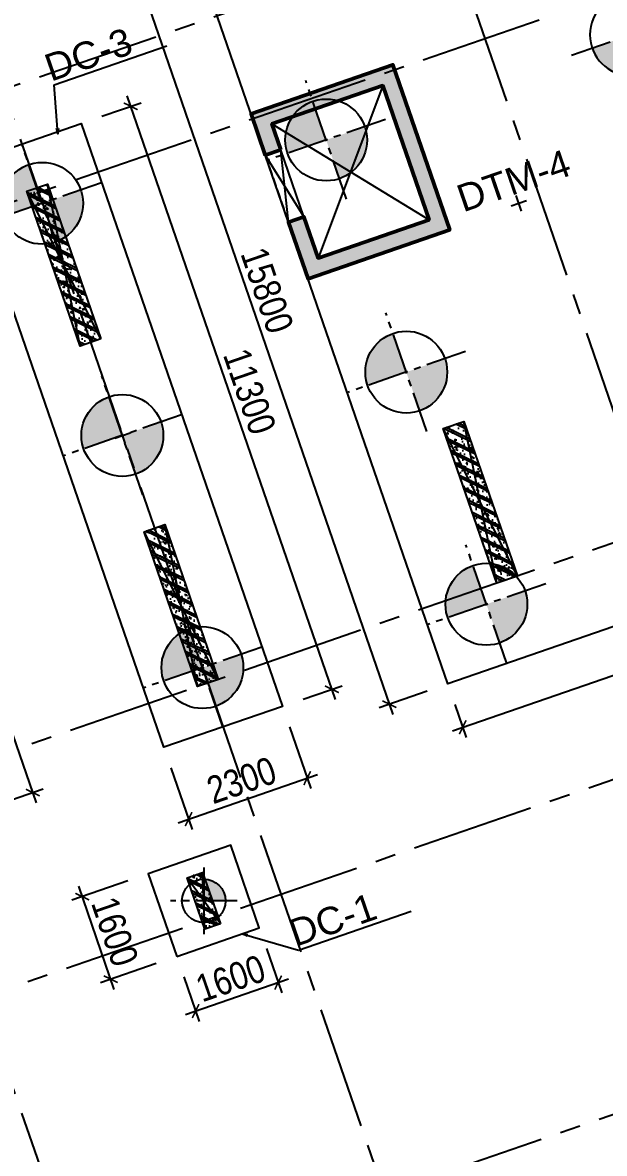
# Model space of a CAD drawing. Header units: millimetres. Extents: x -1534340 to 1713810, y -1348191 to 1114081.
# Drawn here: x 694181 to 704847, y -323149 to -302430 of the extents above; entities that cross this region are included whole.
import ezdxf
from ezdxf.xclip import XClip

# ---------------------------------------------------------------- set-up
doc = ezdxf.new("R2010")
doc.units = ezdxf.units.MM
doc.header["$LTSCALE"] = 100
doc.header["$XCLIPFRAME"] = 0
doc.header["$PDMODE"] = 32
doc.header["$PDSIZE"] = 2.5
for name, pattern in [('CENTER2', [1.125, 0.75, -0.125, 0.125, -0.125]), ('DASHED', [4.5, 3, -1.5]), ('HIDDEN', [0.375, 0.25, -0.125]), ('Xref_ST_MBDV Cot vach 30.7.2022$0$DASHDOT', [1, 0.5, -0.25, 0, -0.25])]:
    doc.linetypes.add(name, pattern=pattern)
for name, color, linetype in [('ccu11-Khuat', 9, 'DASHED'), ('ccu11-Manh', 8, 'Continuous'), ('ccu11-Thay', 7, 'Continuous'), ('ccu12-Hatch', 250, 'Continuous'), ('ccu12-Pile', 4, 'Continuous'), ('ccu12-Truc', 13, 'CENTER2'), ('KC2-DIM', 251, 'Continuous'), ('KCS_CENTER_POINT', 7, 'Continuous'), ('KCS_PILE', 8, 'HIDDEN'), ('Xref.Asix of Basement B2$0$AUDIT_I_220805193045-5', 6, 'Continuous'), ('Xref.Asix of Basement B2$0$Xref.Asix of Basement$0$KT-Net cot vach', 6, 'Continuous'), ('Xref_ST_MBDV Cot vach 30.7.2022$0$Xref_ST_MBDV Cot vach 30.7.2022|Xref_ST_MBDV Cot vach 30.7.2022|Xref_ST_MBDV Cot vach 30.7.2022|Xref_ST_MBDV Cot vach 30.7.2022|A-WALL-PATT', 251, 'Continuous'), ('Xref_ST_MBDV Cot vach 30.7.2022$0$Xref_ST_MBDV Cot vach 30.7.2022|Xref_ST_MBDV Cot vach 30.7.2022|Xref_ST_MBDV Cot vach 30.7.2022|Xref_ST_MBDV Cot vach 30.7.2022|Site_plot line', 1, 'Xref_ST_MBDV Cot vach 30.7.2022$0$DASHDOT'), ('Xref_ST_MBDV Cot vach 30.7.2022|Xref_ST_MBDV Cot vach 30.7.2022|Xref_ST_MBDV Cot vach 30.7.2022|Xref_ST_MBDV Cot vach 30.7.2022|KC-Betong', 6, 'Continuous')]:
    doc.layers.add(name, color=color, linetype=linetype)
doc.layers.add('ccu12-Tencaukien', color=9, linetype='Continuous', lineweight=15)
doc.layers.add('KT-Net cot vach', color=6, linetype='Continuous', lineweight=50)
doc.styles.add('Arial', font='arial.ttf', dxfattribs={"width": 0.7})
doc.styles.add('Arial Narrow', font='ARIALN.TTF')
doc.dimstyles.new('ccu11-100x2', dxfattribs={"dimscale": 100, "dimtxt": 2.5, "dimasz": 1, "dimexe": 1, "dimexo": 2, "dimgap": 1, "dimtad": 1, "dimdec": 0, "dimlfac": 0.5, "dimrnd": 5, "dimdsep": 46, "dimtxsty": 'Arial', "dimblk": 'ARCHTICK', "dimcen": -1, "dimdle": 1, "dimclrd": 256, "dimclre": 256, "dimclrt": 31, "dimadec": 0, "dimazin": 2, "dimtfac": 0.1, "dimtdec": 0, "dimtmove": 0, "dimatfit": 1, "dimldrblk": 'ARCHTICK', "dimfxl": 1, "dimtvp": 0.8333333333333334, "dimtolj": 1, "dimtzin": 12, "dimarcsym": 0})
doc.dimstyles.new('CCU_1-300', dxfattribs={"dimscale": 200, "dimtxt": 2.5, "dimasz": 1, "dimexe": 1, "dimexo": 2, "dimgap": 0.5, "dimtad": 1, "dimdec": 0, "dimrnd": 5, "dimdsep": 46, "dimtxsty": 'Arial Narrow', "dimblk": 'ARCHTICK', "dimcen": -1, "dimdle": 1, "dimclrd": 256, "dimclre": 256, "dimclrt": 3, "dimadec": 0, "dimazin": 2, "dimtfac": 0.1, "dimtdec": 0, "dimtix": 1, "dimtmove": 2, "dimatfit": 1, "dimfxl": 1, "dimtvp": 0.8333333333333334, "dimtolj": 1, "dimtzin": 12, "dimarcsym": 0})
pattern_1 = [(49.99999999999999, (-549.9999999999709, 3049.999999999996), (286.9040730403014, -25.10085399303804), [30, -330]), (355, (-549.9999999999709, 3049.999999999996), (-55.50053344520001, 300.8768534800047), [24, -264]), (100.4514, (-526.0913279999709, 3047.908263999996), (231.4037526856086, 275.7758168243814), [25.496076, -280.4568448]), (46.18420000000001, (-549.9999999999709, 3129.999999999996), (426.8964194502578, -66.20760573160723), [45, -495]), (96.6356, (-514.4253019999708, 3124.482677199996), (373.8650822194813, 389.6471483601767), [38.2441152, -420.6852]), (351.1842, (-549.9999999999709, 3129.999999999996), (373.8647780534509, 389.6474403701299), [36, -396]), (21, (-509.9999999999709, 3109.999999999996), (238.7628208473847, -161.0475562661355), [30, -330]), (326.0000000000001, (-509.9999999999709, 3109.999999999996), (97.32613276863269, 290.0600180187412), [24, -264]), (71.4514, (-490.1031067999709, 3096.579357599996), (336.089051432596, 129.012198683981), [25.496076, -280.4568448]), (37.50000000000001, (-549.9999999999709, 3049.999999999996), (4.863942126916267, 133.1575415325246), [0, -260.8, 0, -268, 0, -265]), (7.499999999999999, (-549.9999999999709, 3049.999999999996), (105.2278149768594, 157.7646847529441), [0, -152.8, 0, -254.8, 0, -101]), (327.5, (-639.1999999999709, 3049.999999999996), (213.5289744689636, -9.021948693751902), [0, -100, 0, -312, 0, -414]), (317.5, (-679.1999999999709, 3049.999999999996), (233.2744677369545, 40.04199293292709), [0, -130, 0, -207.2, 0, -294]), (45, (-549.9999999999709, 3049.999999999996), (-120.2081528017131, 120.2081528017131), []), (45, (-549.9999999999709, 3098.999999999996), (-120.2081528017131, 120.2081528017131), [])]

# ---------------------------------------------------------------- blocks, each defined once
blk = doc.blocks.new('Xref_ST_MBDV Cot vach 30.7.2022$0$Tuong Vay01-flat-1')
at = {"layer": 'Xref_ST_MBDV Cot vach 30.7.2022$0$Xref_ST_MBDV Cot vach 30.7.2022|Xref_ST_MBDV Cot vach 30.7.2022|Xref_ST_MBDV Cot vach 30.7.2022|Xref_ST_MBDV Cot vach 30.7.2022|A-WALL-PATT'}
h = blk.add_hatch(dxfattribs=at)
h.set_pattern_fill('ACET-2D-VATLIEU04', color=256, scale=50, pattern_type=2)
h.set_pattern_definition([(49.99999999999999, (-11139561.83942936, -1407213.44759845), (-225.902473859489, 189.5546824974008), [37.49999998626113, -412.4999998488724]), (355, (-11139561.83942936, -1407213.44759845), (32.12721218541265, 367.2157156157773), [29.99999999490911, -329.9999999440002]), (100.4514, (-11139531.95358936, -1407216.06226845), (-341.2315265778452, -62.9441868767608), [31.87009499667636, -350.57105596344]), (46.18420000000001, (-11139561.83942936, -1407113.44759845), (-319.1804974675179, 306.2520974436775), [56.24999996954708, -618.749999665018]), (96.6356, (-11139517.37105686, -1407120.34425195), (-516.9959221575409, -60.14402179722674), [47.80514400473094, -525.8565000520404]), (351.1842, (-11139561.83942936, -1407113.44759845), (84.74077420309186, 546.3954293043353), [45.00000000792112, -495.0000000871323]), (21, (-11139511.83942936, -1407138.44759845), (-105.6808218676597, 275.3079533968121), [37.49999999934682, -412.499999992815]), (326.0000000000001, (-11139511.83942936, -1407138.44759845), (206.1288045682013, 305.5985201385338), [30.00000001746614, -330.0000001921275]), (71.4514, (-11139486.96831286, -1407155.22340145), (-328.9637652803212, 110.3801005582791), [31.87009499870726, -350.5710559857798]), (37.50000000000001, (-11139561.83942936, -1407213.44759845), (-78.13452938385308, 101.8269011885859), [0, -325.9999998517854, 0, -334.9999998476936, 0, -331.2499998493985]), (7.499999999999999, (-11139561.83942936, -1407213.44759845), (-23.27934638224542, 176.8241910238285), [0, -191.0000000278261, 0, -318.5000000464012, 0, -126.2500000183929]), (327.5, (-11139673.33942936, -1407213.44759845), (71.94441751949489, 112.9301145330537), [0, -125.0000000614986, 0, -390.0000001918756, 0, -517.5000002546042]), (317.5, (-11139723.33942936, -1407213.44759845), (158.0205495897681, 172.4491691102739), [0, -162.4999999478019, 0, -258.9999999168043, 0, -367.4999998819521]), (45, (-11139561.83942936, -1407213.44759845), (-150.2601910028607, 150.2601910026278), []), (45, (-11139561.83942936, -1407152.19759845), (-150.2601910028607, 150.2601910026278), [])])
h.paths.add_polyline_path([(-82665.42454257607, -118500.0088302612), (-81837.41861176863, -121132.0343658989), (-80902.71611081436, -123728.0834242017), (-79862.87874617614, -126283.8385967175), (-78719.63840653747, -128795.0430432414), (-77474.89874527603, -131257.5152608277), (-76130.7324262727, -133667.1548922951), (-74689.37767251953, -136019.9495540815), (-73153.2345392555, -138311.981517314), (-71524.86091735773, -140539.4342316107), (-69806.96827445179, -142698.5986796832), (-68002.4171395041, -144785.8795539467), (-66114.21234000102, -146797.8012427511), (-64145.497998368, -148731.0136179249), (-62099.55229647644, -150582.2976132843), (-59979.78201714717, -152348.5705846979), (-57789.71687134914, -154026.8914431464), (-55533.00362077914, -155614.4655520306), (-53213.40000534989, -157108.6493807235), (-50834.76848621853, -158506.954906286), (-48401.06981415115, -159807.0537564463), (-45916.35643433966, -161006.7810866404), (-43384.76573854871, -162104.1391847725), (-40810.51317570359, -163097.3007977149), (-38197.88523275405, -163984.6121738681), (-35551.23229684308, -164764.5958169776), (-32874.96141154505, -165435.9529462866), (-30173.5289383363, -165997.5656592443), (-27451.44813587703, -166448.4963081502), (-24701.85157574899, -166789.3238736566), (-4396.734290909022, -168938.2567786218), (36420.01678077132, -167648.2249503911), (41836.4863632936, -160718.6374020646), (12445.38596707024, -24367.66042796941), (8472.910947457654, -9248.974452903174), (-4718.707271176856, -5521.400683149928), (-10557.45827306993, -9946.818014640827), (-34021.18647153303, -27848.24941525888), (-39776.65152562223, -32008.57135346811), (-41248.85870469548, -35293.77142358455), (-45787.31564925052, -38574.38242801698), (-49368.4870454669, -38942.00303377653), (-57644.18705056235, -44924.06981060421), (-59844.65461433306, -46601.45355761005), (-61968.93197572604, -48362.30333496258), (-64019.60134904832, -50208.3517090485), (-65993.2459566202, -52136.53199238679), (-67886.59205765836, -54143.61763671576), (-69696.47008413821, -56226.27801198442), (-71419.8706161473, -58381.05012253253), (-73053.93764149398, -60604.33085121214), (-74595.93274202198, -62892.42844269238), (-76043.29574720934, -65241.53179885377), (-77393.615911806, -67647.72832025355), (-78644.64476583898, -70107.01135663176), (-79794.29917307012, -72615.28586126259), (-80840.66479975358, -75168.37520986283), (-81781.99930225872, -77762.02815519366), (-82616.73522835784, -80391.9259061541), (-83343.48262714595, -83053.68931881292), (-83961.03136360087, -85742.88618860021), (-84468.3531336058, -88455.03863057657), (-84864.60300002433, -91185.62932156771), (-85149.1148865223, -93930.11565387133), (-85321.41487544402, -96683.60341540864), (-85381.30445068702, -99529.50948559865), (-85328.50406530127, -102200.8374458619), (-85163.21024433896, -104955.3926120612), (-84885.69993967563, -107700.5945179402), (-84496.42936686985, -110432.1923394061), (-83996.04728951491, -113145.6335586284), (-83385.3738030456, -115836.3975027683)], flags=16)
h.paths.add_polyline_path([(-83625.45879450254, -118780.6341908188), (-82785.20518665202, -121451.592054751), (-81836.67593448795, -124086.0436255364), (-80781.45706173405, -126679.6041032514), (-79621.30565389246, -129227.9548506811), (-78358.15352366865, -131726.8525110248), (-76994.10399421491, -134172.1360737709), (-75531.42839684151, -136559.7338032422), (-73972.56228888594, -138885.6700187323), (-72320.10139823705, -141146.0717144171), (-70576.79730102606, -143337.1750085717), (-68745.55283991061, -145455.3314108832), (-66829.41729043424, -147497.0138977058), (-64831.58128353581, -149458.8227850739), (-62755.37149274349, -151337.4913895966), (-60604.24509477988, -153129.8914679771), (-58381.7840128839, -154833.0384259534), (-56091.68895242736, -156444.0962880657), (-53737.77323871478, -157960.3824199464), (-51323.95646727085, -159379.3719952791), (-48854.25797718205, -160698.7021999834), (-46332.79015832208, -161916.1761666269), (-43763.75160367042, -163029.7666325136), (-41151.42011806555, -164037.6193153583), (-38500.14559506811, -164938.0560009221), (-35814.34277378954, -165729.5773374715), (-33098.48388773762, -166410.8653324069), (-30357.09121792205, -166980.7855469028), (-27594.72956264392, -167438.3889849058), (-24815.98988816142, -167782.8289991841), (-4433.735052675009, -169939.9255319908), (36919.56229590811, -168632.9359166666), (42912.68845487945, -160965.5998827359), (13418.22973546013, -24135.12373521132), (9294.838300889242, -8442.070929647249), (-4925.935208282433, -4423.687328800617), (-11162.76267831214, -9150.82235655561), (-34617.47974592447, -27045.37879939191), (-40579.63196872547, -31355.10398377781), (-42051.83914779872, -34640.30405389448), (-46155.98199344426, -37606.97231750819), (-49737.15338966064, -37974.59292326774), (-58240.31235744618, -44121.0777798905), (-60467.11885703541, -45818.53930653841), (-62622.81900685839, -47605.43596977205), (-64703.8232677374, -49478.79233927629), (-66706.66158131324, -51435.49383058609), (-68628.013630962, -53472.26783320424), (-70464.66541309468, -55585.73726807744), (-72213.55809716694, -57772.38228180911), (-73871.79587351345, -60028.54927773564), (-75436.60120790266, -62350.49395546387), (-76905.37393212318, -64734.34577669739), (-78275.66833624989, -67176.13529814105), (-79545.20269040763, -69671.7966022063), (-80711.86304414831, -72217.17406733404), (-81773.70674647763, -74808.02928769216), (-82728.96568063274, -77440.04813065287), (-83576.04920824617, -80108.84792049509), (-84313.5468179807, -82809.98473610263), (-84940.23047422245, -85538.9608107484), (-85455.05666192248, -88291.23202148662), (-85857.16812421381, -91062.21545574092), (-86145.88844638877, -93847.29761108034), (-86320.75738810934, -96641.83923533), (-86381.51240370423, -99528.87035845965), (-86327.91179009154, -102240.684236032), (-86160.19218073785, -105035.6641918905), (-85878.57688103244, -107821.473743778), (-85483.548480995, -110593.4755141111), (-84975.76463904232, -113347.0545681345), (-84356.0573821161, -116077.6233250971)])
at = {"layer": 'Xref_ST_MBDV Cot vach 30.7.2022$0$Xref_ST_MBDV Cot vach 30.7.2022|Xref_ST_MBDV Cot vach 30.7.2022|Xref_ST_MBDV Cot vach 30.7.2022|Xref_ST_MBDV Cot vach 30.7.2022|Site_plot line', "ltscale": 5000}
blk.add_arc((-17764.15298610739, -99528.87035845988), 69167.3594175971, 126.1463596527413, 263.7926961611879, dxfattribs=at)
blk = doc.blocks.new('Grid-ST-flat-3')
at = {"layer": 'ccu12-Truc', "ltscale": 30}
for p, q in [((332626.6722212732, -42661.57128335355), (351715.9639600301, -97953.08526004129)), ((324450.2562037199, -45484.46361355274), (343539.5479429879, -100775.9775917197)), ((318967.803845129, -47377.27003148972), (338057.0955847397, -102668.7840106485)), ((348389.8671523775, -54057.70604856691), (307655.7401533651, -68121.08717252291)), ((349042.5590209737, -55948.20686175593), (308308.4320219612, -70011.58798571193)), ((377595.9390357225, -60477.92775269796), (312746.7367284151, -82866.99351539748)), ((352142.8453968058, -64928.08572440385), (311408.7183977929, -78991.46684835991)), ((377787.2916931123, -66547.80383867014), (314639.5431473439, -88349.44587364572))]:
    blk.add_line(p, q, dxfattribs=at)
blk = doc.blocks.new('LOI-B2-T1-PN')
at = {"layer": 'KT-Net cot vach'}
h = blk.add_hatch(dxfattribs=at)
h.set_pattern_fill('1BETONG2-BOP', color=250, scale=30, style=0, pattern_type=2)
h.set_pattern_definition([(69.04713795401962, (17329.27607425116, -10971.50260310754), (209.5408150160534, 52.4275389604423), [22.49999999999968, -247.4999999999975]), (14.04713795401967, (17329.27607425116, -10971.50260310754), (-112.9888797136512, 199.7186960031902), [17.99999999999968, -197.9999999999975]), (119.4985379540196, (17346.73780785315, -10967.13364041253), (96.55213107871269, 252.1461576231357), [19.12205699999969, -210.3426335999975]), (65.23133795401962, (17309.69531820295, -10914.78757870855), (318.8479477665745, 57.54985840890612), [33.74999999999937, -371.2499999999949]), (115.6827379540196, (17336.26598341344, -10909.99177388585), (169.6772687876662, 367.7426062021764), [28.6830864, -315.5139]), (10.23133795401963, (17309.69531820295, -10914.78757870855), (169.6769816806724, 367.7427387715611), [26.99999999999998, -296.9999999999997]), (40.04713795401962, (17342.94801941467, -10919.17595678411), (208.685901516953, -55.73324418241951), [22.5, -247.5]), (245.0471379540196, (17342.94801941467, -10919.17595678411), (226.3167839920097, -37.87819630967974), [17.99999999999968, -197.9999999999975]), (90.49853795401852, (17360.33850826649, -10923.8204049003), (206.6892795315937, 173.7225965344256), [19.12205699999998, -210.3426335999998]), (86.54713795401962, (17329.27607425116, -10971.50260310754), (-73.0343233223647, 68.21249018210884), [0, -195.6, 0, -201, 0, -198.75]), (23.54713795401962, (17329.27607425116, -10971.50260310754), (43.13773376636044, 135.5289346431329), [0, -114.6, 0, -191.1, 0, -75.75]), (346.5471379540196, (17266.03882204648, -10993.33514610148), (153.5869696668104, 45.86723397553281), [0, -75, 0, -234, 0, -310.5]), (336.5471379540196, (17237.68130984716, -11003.12552412564), (155.5764329255628, 85.4834131405494), [0, -97.5, 0, -155.4, 0, -220.5]), (334.0471379540196, (17329.27607425116, -10971.50260310754), (55.79802255084359, 114.6421854267248), []), (334.0471379540196, (17317.28286117176, -10936.76465066319), (55.79802255084359, 114.6421854267248), [])])
h.paths.add_polyline_path([(25769.44210547581, -4009.780734042346), (25606.26913840417, -3537.155530718795), (27638.55751273688, -2835.511772305064), (28487.0569414869, -5293.162829644221), (26454.76856718166, -5994.806588023377), (26193.69181985594, -5238.606262686721), (25910.11669785995, -5336.51004292554), (26269.09722542623, -6376.285490257374), (28868.53584372345, -5478.834171400697), (27824.22885449324, -2454.032870068273), (25224.79023616528, -3351.484188966162), (25485.86698347982, -4107.684514281049)])
at = {"layer": 'ccu11-Khuat', "color": 6, "ltscale": 0.5}
blk.add_lwpolyline([(25485.86698347982, -4107.684514281049), (25910.11670713034, -5336.510039724992)], dxfattribs=at)
at = {"layer": 'ccu11-Thay', "color": 6, "ltscale": 0.5}
blk.add_lwpolyline([(26193.69181980845, -5238.606265068287), (25769.44210547581, -4009.780734042346)], dxfattribs=at)
at = {"layer": 'KC2-DIM', "ltscale": 0.5}
for points in [[(27638.55751273688, -2835.511772305064), (26454.76856718166, -5994.806588023377)], [(25606.26913840417, -3537.155530718795), (28487.0569414869, -5293.162829644221)], [(25485.86699274881, -4107.68451108085), (26193.69181907922, -5238.606262954941)], [(25910.11670713034, -5336.510039724992), (25769.4421047112, -4009.780734306318)]]:
    blk.add_lwpolyline(points, dxfattribs=at)
at = {"layer": 'KT-Net cot vach'}
blk.add_lwpolyline([(25769.44210547581, -4009.780734042346), (25606.26913840417, -3537.155530718795), (27638.55751273688, -2835.511772305064), (28487.0569414869, -5293.162829644221), (26454.76856718166, -5994.806588023377), (26193.69181985594, -5238.606262686721), (25910.11669785995, -5336.51004292554), (26269.09722542623, -6376.285490257374), (28868.53584372345, -5478.834171400697), (27824.22885449324, -2454.032870068273), (25224.79023616528, -3351.484188966162), (25485.86698347982, -4107.684514281049)], close=True, dxfattribs=at)
blk = doc.blocks.new('D1500.')
at = {"layer": 'ccu12-Hatch', "ltscale": 0.5}
h = blk.add_hatch(color=256, dxfattribs=at)
h.dxf.hatch_style = 1
h.paths.add_polyline_path([(750, 0, 0.414213562373095), (0, 750), (0, 0)])
h.paths.add_polyline_path([(0, 0), (-750, 0, 0.414213562373095), (0, -750)])
at = {"layer": 'ccu12-Pile', "color": 13, "linetype": 'CENTER2', "ltscale": 10}
for p, q in [((0, 1150), (0, -1150)), ((1150, 0), (-1150, 0))]:
    blk.add_line(p, q, dxfattribs=at)
at = {"layer": 'ccu12-Pile', "ltscale": 0.5}
blk.add_circle((0, 0), 750, dxfattribs=at)
blk = doc.blocks.new('D1500')
at = {"layer": 'ccu12-Pile', "rotation": 270}
blk.add_blockref('D1500.', (-4.256744291633368, 0.01587060443125665), dxfattribs=at)
blk = doc.blocks.new('DC-3-2-1500')
at = {"elevation": -0.001871341296829975}
blk.add_lwpolyline([(-1150, 5649.999999999971), (1149.999999999884, 5649.999999999942), (1149.999999999884, -5650.000000000058), (-1150, -5650.000000000029)], close=True, dxfattribs=at)
at = {"layer": 'KCS_CENTER_POINT'}
for p, q in [((0, -150.0000000001164, -0.001871341296829975), (0, 149.9999999999709, -0.001871341296829975)), ((-150.0000000001164, -5.820766091346741e-11, -0.001871341296829975), (150, -2.91038304567337e-11, -0.001871341296829975))]:
    blk.add_line(p, q, dxfattribs=at)
at = {"layer": 'KCS_PILE'}
for p in [(-1.164153218269348e-10, 4499.999999999942, -0.001871341296829975), (0, 0, -0.001871341296829975), (0, -4500.000000000087, -0.001871341296829975)]:
    blk.add_blockref('D1500', p, dxfattribs=at)
blk = doc.blocks.new('dc-6-1500')
blk.add_lwpolyline([(-4104.837340005819, 8048.928465483012), (4095.162660291506, 8048.928465478151), (4095.162660291418, -7750.000000009109), (-4104.837340005877, -7750.000000004249)], close=True)
at = {"layer": 'KCS_CENTER_POINT'}
for p, q in [((0, 0), (0, 300)), ((-150, 150), (150, 149.9999999999418))]:
    blk.add_line(p, q, dxfattribs=at)
at = {"layer": 'KCS_PILE'}
for p in [(-2954.837340005877, 6899.999999999956), (-2954.837340005848, 2400), (-2954.837340005848, -2099.999999999971), (-2954.837340005877, -6599.999999999956)]:
    blk.add_blockref('D1500', p, dxfattribs=at)
at = {"layer": 'KCS_PILE', "xscale": -1, "rotation": 359.9999999999318}
for p in [(2945.162660308881, 6899.999999996478), (2945.162660303584, 2399.999999996464), (2945.162660298229, -2100.000000003522), (2945.162660292815, -6600.000000003492)]:
    blk.add_blockref('D1500', p, dxfattribs=at)
blk = doc.blocks.new('*U155')
h = blk.add_hatch()
h.set_pattern_fill('VATLIEU04', color=250, scale=40, style=0, pattern_type=2)
h.set_pattern_definition([(49.99999999999999, (-650.0000000000126, 1049.999999999997), (286.9040730403014, -25.10085399303804), [30, -330]), (355, (-650.0000000000126, 1049.999999999997), (-55.50053344520001, 300.8768534800047), [24, -264]), (100.4514, (-626.0913280000126, 1047.908263999997), (231.4037526856086, 275.7758168243814), [25.496076, -280.4568448]), (46.18420000000001, (-650.0000000000126, 1129.999999999997), (426.8964194502578, -66.20760573160723), [45, -495]), (96.6356, (-614.4253020000125, 1124.482677199996), (373.8650822194813, 389.6471483601767), [38.2441152, -420.6852]), (351.1842, (-650.0000000000126, 1129.999999999997), (373.8647780534509, 389.6474403701299), [36, -396]), (21, (-610.0000000000126, 1109.999999999997), (238.7628208473847, -161.0475562661355), [30, -330]), (326.0000000000001, (-610.0000000000126, 1109.999999999997), (97.32613276863269, 290.0600180187412), [24, -264]), (71.4514, (-590.1031068000126, 1096.579357599996), (336.089051432596, 129.012198683981), [25.496076, -280.4568448]), (37.50000000000001, (-650.0000000000126, 1049.999999999997), (4.863942126916267, 133.1575415325246), [0, -260.8, 0, -268, 0, -265]), (7.499999999999999, (-650.0000000000126, 1049.999999999997), (105.2278149768594, 157.7646847529441), [0, -152.8, 0, -254.8, 0, -101]), (327.5, (-739.2000000000127, 1049.999999999997), (213.5289744689636, -9.021948693751902), [0, -100, 0, -312, 0, -414]), (317.5, (-779.2000000000127, 1049.999999999997), (233.2744677369545, 40.04199293292709), [0, -130, 0, -207.2, 0, -294]), (45, (-650.0000000000126, 1049.999999999997), (-120.2081528017131, 120.2081528017131), []), (45, (-650.0000000000126, 1098.999999999997), (-120.2081528017131, 120.2081528017131), [])])
h.paths.add_polyline_path([(-475, -474.9999999999998), (-175.0000000000028, -474.9999999999999), (-175.0000000000126, 524.9999999999969), (-475.0000000000097, 524.999999999997)])
at = {"color": 6, "ltscale": 0.25}
blk.add_lwpolyline([(-475, -474.9999999999998), (-175.0000000000028, -474.9999999999999), (-175.0000000000126, 524.9999999999969), (-475.0000000000097, 524.999999999997)], close=True, dxfattribs=at)
at = {"layer": 'Defpoints', "linetype": 'ByBlock', "ltscale": 30}
for p, q in [((-175.0000000000028, -474.9999999999999), (-475.0000000000097, 524.999999999997)), ((-475, -474.9999999999998), (-175.0000000000126, 524.9999999999969))]:
    blk.add_line(p, q, dxfattribs=at)
blk = doc.blocks.new('*U341')
h = blk.add_hatch()
h.set_pattern_fill('VATLIEU04', color=250, scale=40, style=0, pattern_type=2)
h.set_pattern_definition(pattern_1)
h.paths.add_polyline_path([(-475, -474.9999999999998), (-75, -475.0000000000038), (-74.9999999999709, 2524.999999999996), (-474.9999999999709, 2525)])
at = {"color": 6, "ltscale": 0.25}
blk.add_lwpolyline([(-475, -474.9999999999998), (-75, -475.0000000000038), (-74.9999999999709, 2524.999999999996), (-474.9999999999709, 2525)], close=True, dxfattribs=at)
at = {"layer": 'Defpoints', "linetype": 'ByBlock', "ltscale": 30}
for p, q in [((-75, -475.0000000000038), (-474.9999999999709, 2525)), ((-475, -474.9999999999998), (-74.9999999999709, 2524.999999999996))]:
    blk.add_line(p, q, dxfattribs=at)
blk = doc.blocks.new('*U147')
h = blk.add_hatch()
h.set_pattern_fill('VATLIEU04', color=250, scale=40, style=0, pattern_type=2)
h.set_pattern_definition(pattern_1)
h.paths.add_polyline_path([(-475, -474.9999999999998), (-75, -475.0000000000038), (-74.9999999999709, 2524.999999999996), (-474.9999999999709, 2525)])
at = {"color": 6, "ltscale": 0.25}
blk.add_lwpolyline([(-475, -474.9999999999998), (-75, -475.0000000000038), (-74.9999999999709, 2524.999999999996), (-474.9999999999709, 2525)], close=True, dxfattribs=at)
at = {"layer": 'Defpoints', "linetype": 'ByBlock', "ltscale": 30}
for p, q in [((-75, -475.0000000000038), (-474.9999999999709, 2525)), ((-475, -474.9999999999998), (-74.9999999999709, 2524.999999999996))]:
    blk.add_line(p, q, dxfattribs=at)
blk = doc.blocks.new('MBDV-B1-T1-PN')
at = {"layer": 'Xref.Asix of Basement B2$0$AUDIT_I_220805193045-5', "linetype": 'ByBlock', "xscale": -0.9999999999999996, "rotation": 19.04713795400157}
blk.add_blockref('*U147', (29502.41619351669, -11528.16849046061), dxfattribs=at)
at = {"layer": 'Xref.Asix of Basement B2$0$Xref.Asix of Basement$0$KT-Net cot vach', "linetype": 'ByBlock', "xscale": -0.9999999999999998, "rotation": 19.04713796363401}
blk.add_blockref('*U155', (24059.35715129715, -17901.60663637868), dxfattribs=at)
at = {"layer": 'Xref_ST_MBDV Cot vach 30.7.2022|Xref_ST_MBDV Cot vach 30.7.2022|Xref_ST_MBDV Cot vach 30.7.2022|Xref_ST_MBDV Cot vach 30.7.2022|KC-Betong', "linetype": 'ByBlock', "xscale": -0.9999999999999996, "rotation": 19.04713795400157}
for p in [(21866.08068438037, -7182.322219422087), (24019.96383572998, -13420.9749081356)]:
    blk.add_blockref('*U341', p, dxfattribs=at)
blk = doc.blocks.new('D800.')
at = {"layer": 'ccu12-Pile', "ltscale": 0.5}
h = blk.add_hatch(color=250, dxfattribs=at)
h.dxf.hatch_style = 1
h.paths.add_polyline_path([(3.552713678800501e-15, 0), (400.0000000000005, 0, 0.4142135623730951), (0, 400.0000000000005)])
at = {"layer": 'ccu12-Pile', "color": 13, "linetype": 'CENTER2', "ltscale": 10}
for p, q in [((0, 613.3333333333285), (0, -613.333333333343)), ((613.333333333343, 0), (-613.3333333333139, 0))]:
    blk.add_line(p, q, dxfattribs=at)
at = {"layer": 'ccu12-Pile', "ltscale": 0.5}
blk.add_circle((0, 0), 400.0000000000005, dxfattribs=at)
blk = doc.blocks.new('D800')
at = {"layer": 'ccu12-Pile'}
blk.add_blockref('D800.', (0, 0), dxfattribs=at)
blk = doc.blocks.new('DC-1-NN')
blk.add_lwpolyline([(-495.1235778371338, -1017.277072714176), (1017.277072714176, -495.1235778370174), (495.1235778371338, 1017.277072714176), (-1017.277072714176, 495.1235778370174)], close=True)
at = {"layer": 'ccu11-Khuat'}
blk.add_blockref('D800', (0, 1.513399183750153e-09), dxfattribs=at)
blk = doc.blocks.new('_ARCHTICK')
at = {"color": 0, "linetype": 'ByBlock', "const_width": 0.15}
blk.add_lwpolyline([(-0.5, -0.5), (0.5, 0.5)], dxfattribs=at)
blk = doc.blocks.new('*D800')
at = {"layer": 'Defpoints', "color": 0, "transparency": 16777216}
for p in [(690680.8938466164, -305856.1468910804), (689773.7987516602, -306169.3197752541), (693461.5078074357, -316850.6493703913)]:
    blk.add_point(p, dxfattribs=at)
at = {"layer": 'KC2-DIM', "lineweight": -2, "transparency": 16777216}
for p, q in [((690151.8989143198, -306038.7814015984), (690869.9439279462, -305790.8777042525)), ((694433.87208922, -316726.5265675473), (690615.6246597884, -305667.0968097505)), ((693839.6079700955, -316720.1109967355), (694557.6529837219, -316472.2072993895))]:
    blk.add_line(p, q, dxfattribs=at)
at = {"layer": 'KC2-DIM', "lineweight": -2, "transparency": 16777216, "xscale": 200, "yscale": 200, "zscale": 200}
for p, rotation in [((690680.8938466164, -305856.1468910804), 109.0471379540189), ((694368.6029023922, -316537.4764862174), 289.0471379540189)]:
    blk.add_blockref('_ARCHTICK', p, dxfattribs=dict(at, rotation=rotation))
at = {"layer": 'KC2-DIM', "color": 3, "transparency": 16777216, "insert": (692860.5830773033, -311080.8653859228), "char_height": 500, "attachment_point": 5, "rotation": 289.0471379540189, "style": 'Arial Narrow'}
blk.add_mtext('\\A1;11300', dxfattribs=at)
blk = doc.blocks.new('*D801')
at = {"layer": 'Defpoints', "color": 0, "transparency": 16777216}
for p in [(698943.9601652299, -314957.8429505893), (696769.8842299366, -315708.4385991101), (699398.2663861285, -316273.7261748741)]:
    blk.add_point(p, dxfattribs=at)
at = {"layer": 'KC2-DIM', "lineweight": -2, "transparency": 16777216}
for p, q in [((699074.4985388857, -315335.943113249), (699463.5355729564, -316462.7762562039)), ((696900.4226035925, -316086.5387617698), (697289.4596376632, -317213.3719047247)), ((697035.1403695054, -317089.5910102227), (699587.3164674584, -316208.4569880462))]:
    blk.add_line(p, q, dxfattribs=at)
at = {"layer": 'KC2-DIM', "lineweight": -2, "transparency": 16777216, "xscale": 200, "yscale": 200, "zscale": 200}
for p, rotation in [((699398.2663861285, -316273.7261748741), 19.04713795402033), ((697224.1904508353, -317024.3218233949), 199.0471379540203)]:
    blk.add_blockref('_ARCHTICK', p, dxfattribs=dict(at, rotation=rotation))
at = {"layer": 'KC2-DIM', "color": 3, "transparency": 16777216, "insert": (698195.2821157557, -316313.1892963355), "char_height": 500, "attachment_point": 5, "rotation": 19.047137954020325, "style": 'Arial Narrow'}
blk.add_mtext('\\A1;2300', dxfattribs=at)
blk = doc.blocks.new('*D802')
at = {"layer": 'Defpoints', "color": 0, "transparency": 16777216}
for p in [(696163.346204411, -303963.3404712784), (695256.2511094541, -304276.5133554524), (698943.9601652299, -314957.8429505893)]:
    blk.add_point(p, dxfattribs=at)
at = {"layer": 'KC2-DIM', "lineweight": -2, "transparency": 16777216}
for p, q in [((695634.3512721137, -304145.9749817966), (696352.3962857409, -303898.0712844505)), ((699916.3244470146, -314833.7201477451), (696098.0770175832, -303774.2903899485)), ((699322.0603278895, -314827.3045769335), (700040.1053415167, -314579.4008795873))]:
    blk.add_line(p, q, dxfattribs=at)
at = {"layer": 'KC2-DIM', "lineweight": -2, "transparency": 16777216, "xscale": 200, "yscale": 200, "zscale": 200}
for p, rotation in [((696163.346204411, -303963.3404712784), 109.047137954019), ((699851.0552601868, -314644.6700664152), 289.047137954019)]:
    blk.add_blockref('_ARCHTICK', p, dxfattribs=dict(at, rotation=rotation))
at = {"layer": 'KC2-DIM', "color": 3, "transparency": 16777216, "insert": (698343.0354350979, -309188.0589661206), "char_height": 500, "attachment_point": 5, "rotation": 289.04713795401904, "style": 'Arial Narrow'}
blk.add_mtext('\\A1;11300', dxfattribs=at)
blk = doc.blocks.new('*D825')
at = {"layer": 'Defpoints', "color": 0, "transparency": 16777216}
for p in [(696820.3093994836, -299614.0582546421), (701976.2254679471, -314548.00181127), (700905.3643788587, -314917.7145984776)]:
    blk.add_point(p, dxfattribs=at)
at = {"layer": 'KC2-DIM', "lineweight": -2, "transparency": 16777216}
for p, q in [((696442.2092368238, -299744.5966282976), (695560.3982290654, -300049.0402286776)), ((695684.1791235675, -299794.7209605199), (700970.6335656865, -315106.7646798076)), ((701598.1253052873, -314678.5401849255), (700716.3142975287, -314982.9837853054))]:
    blk.add_line(p, q, dxfattribs=at)
at = {"layer": 'KC2-DIM', "lineweight": -2, "transparency": 16777216, "xscale": 200, "yscale": 200, "zscale": 200}
for p, rotation in [((695749.4483103954, -299983.7710418497), 109.0471379539865), ((700905.3643788587, -314917.7145984776), 289.0471379539866)]:
    blk.add_blockref('_ARCHTICK', p, dxfattribs=dict(at, rotation=rotation))
at = {"layer": 'KC2-DIM', "color": 3, "transparency": 16777216, "insert": (698663.241047426, -307334.7965174377), "char_height": 500, "attachment_point": 5, "rotation": 289.0471379539865, "style": 'Arial Narrow'}
blk.add_mtext('\\A1;15800', dxfattribs=at)
blk = doc.blocks.new('*D826')
at = {"layer": 'Defpoints', "color": 0, "transparency": 16777216}
for p in [(709727.2788027624, -311871.965151231), (710000.9784913012, -312664.7274161383), (701976.2254679557, -314548.0018112671)]:
    blk.add_point(p, dxfattribs=at)
at = {"layer": 'KC2-DIM', "lineweight": -2, "transparency": 16777216}
for p, q in [((709857.8171764179, -312250.0653138908), (710066.247678129, -312853.7774974682)), ((702060.8750751647, -315406.0332630021), (710190.0285726313, -312599.4582293105)), ((702106.7638416112, -314926.1019739268), (702315.1943433223, -315529.8141575042))]:
    blk.add_line(p, q, dxfattribs=at)
at = {"layer": 'KC2-DIM', "lineweight": -2, "transparency": 16777216, "xscale": 200, "yscale": 200, "zscale": 200}
for p, rotation in [((710000.9784913012, -312664.7274161383), 19.04713795398558), ((702249.9251564946, -315340.7640761743), 199.0471379539856)]:
    blk.add_blockref('_ARCHTICK', p, dxfattribs=dict(at, rotation=rotation))
at = {"layer": 'KC2-DIM', "color": 3, "transparency": 16777216, "insert": (706009.505521172, -313666.9110433572), "char_height": 500, "attachment_point": 5, "rotation": 19.04713795398559, "style": 'Arial Narrow'}
blk.add_mtext('\\A1;8200', dxfattribs=at)
blk = doc.blocks.new('*D827')
at = {"layer": 'Defpoints', "color": 0, "transparency": 16777216}
for p in [(696485.7337857273, -318026.2431350034), (695275.2040861283, -318444.1762488699), (697007.8872806046, -319538.6437855547)]:
    blk.add_point(p, dxfattribs=at)
at = {"layer": 'KC2-DIM', "lineweight": -2, "transparency": 16777216}
for p, q in [((696107.6336230895, -318156.7815087228), (695086.1540048093, -318509.4454357295)), ((695862.6267678651, -320145.62698074), (695209.9348992686, -318255.1261675509)), ((696629.7871179668, -319669.182159274), (695608.3074996866, -320021.8460862807))]:
    blk.add_line(p, q, dxfattribs=at)
at = {"layer": 'KC2-DIM', "lineweight": -2, "transparency": 16777216, "xscale": 200, "yscale": 200, "zscale": 200}
for p, rotation in [((695275.2040861283, -318444.1762488699), 109.0471379636465), ((695797.3575810055, -319956.5768994211), 289.0471379636465)]:
    blk.add_blockref('_ARCHTICK', p, dxfattribs=dict(at, rotation=rotation))
at = {"layer": 'KC2-DIM', "color": 3, "transparency": 16777216, "insert": (695872.1155363463, -319084.430271363), "char_height": 500, "attachment_point": 5, "rotation": 289.0471379636465, "style": 'Arial Narrow'}
blk.add_mtext('\\A1;1600', dxfattribs=at)
blk = doc.blocks.new('*D828')
at = {"layer": 'Defpoints', "color": 0, "transparency": 16777216}
for p in [(698520.2879311559, -319016.4902906774), (697007.8872806046, -319538.6437855547), (698866.288369881, -320018.6693314248)]:
    blk.add_point(p, dxfattribs=at)
at = {"layer": 'KC2-DIM', "lineweight": -2, "transparency": 16777216}
for p, q in [((698650.8263048751, -319394.5904533152), (698931.5575567406, -320207.7194127436)), ((697138.4256543239, -319916.7439481925), (697419.1569061893, -320729.8729076207)), ((697164.8376380107, -320606.0920131615), (699055.3384511999, -319953.4001445651))]:
    blk.add_line(p, q, dxfattribs=at)
at = {"layer": 'KC2-DIM', "lineweight": -2, "transparency": 16777216, "xscale": 200, "yscale": 200, "zscale": 200}
for p, rotation in [((698866.288369881, -320018.6693314248), 19.04713796364119), ((697353.8877193297, -320540.8228263019), 199.0471379636412)]:
    blk.add_blockref('_ARCHTICK', p, dxfattribs=dict(at, rotation=rotation))
at = {"layer": 'KC2-DIM', "color": 3, "transparency": 16777216, "insert": (697994.1417418229, -319943.9113760837), "char_height": 500, "attachment_point": 5, "rotation": 19.047137963641184, "style": 'Arial Narrow'}
blk.add_mtext('\\A1;1600', dxfattribs=at)
blk = doc.blocks.new('MBDV-COC-PN')
at = {"layer": 'KCS_CENTER_POINT'}
for p, q in [((29991.79821876599, -5040.424747367739), (30275.37334076082, -4942.520967125951)), ((30182.53766988427, -5133.26041824423), (30084.63388964243, -4849.685296249401))]:
    blk.add_line(p, q, dxfattribs=at)
at = {"layer": 'ccu11-Khuat'}
blk.add_blockref('D800', (24358.40488508274, -17771.91294756689), dxfattribs=at)
at = {"layer": 'KCS_PILE', "xscale": -1, "rotation": 19.04713795395154}
blk.add_blockref('D1500', (32183.22363025101, -1903.517582719796), dxfattribs=at)
at = {"layer": 'KCS_PILE'}
for p, rotation in [((26606.2462307266, -3828.958594240306), 19.04713795401976), ((21399.90499270882, -4989.395382087387, -0.001871341296829865), 19.04713795401927), ((28074.80293435417, -8082.58542416204), 19.04713795401976), ((22868.4616963364, -9243.02221200912, -0.001871341296829865), 19.04713795401927), ((29543.35963798163, -12336.21225408383), 19.04713795401976), ((24337.01839996397, -13496.64904193097, -0.001871341296829865), 19.04713795401927)]:
    blk.add_blockref('D1500', p, dxfattribs=dict(at, rotation=rotation))

msp = doc.modelspace()

# ---------------------------------------------------------------- block references
ref = msp.add_blockref('Xref_ST_MBDV Cot vach 30.7.2022$0$Tuong Vay01-flat-1', (742513.5964638155, -173724.8057649822))
XClip(ref).set_block_clipping_path([(-91541.67363452361, -190955.66829734467), (52438.32550173579, -76158.0499385341)])
for name, p in [('Grid-ST-flat-3', (364182.0231381474, -243129.7985158589)), ('LOI-B2-T1-PN', (673144.6059733587, -300749.453765272)), ('DC-1-NN', (697503.0108584417, -318521.3667128404))]:
    msp.add_blockref(name, p)
for name, p, rotation in [('dc-6-1500', (703327.1436432432, -305882.7141835162), 19.04713795401976), ('DC-3-2-1500', (696013.0676696952, -309992.4759772812), 19.04713795401927)]:
    msp.add_blockref(name, p, dxfattribs=dict(rotation=rotation))
at = {"layer": 'ccu11-Manh'}
msp.add_blockref('MBDV-B1-T1-PN', (673144.6059733587, -300749.453765272), dxfattribs=at)
at = {"layer": 'KC2-DIM'}
msp.add_blockref('MBDV-COC-PN', (673144.6059733587, -300749.453765272), dxfattribs=at)

# ---------------------------------------------------------------- texts
at = {"layer": 'ccu12-Tencaukien', "color": 31, "style": 'Arial'}
for s, p in [('DC-3', (694698.2344993236, -303515.0014360335)), ('DTM-4', (702255.5870040774, -305909.5602700335)), ('DC-1', (699177.511206646, -319369.8396888741))]:
    msp.add_text(s, height=499.9999999999999, rotation=19.04713795678504, dxfattribs=at).set_placement(p)

# ---------------------------------------------------------------- dimensions: what is measured, and where the dimension line sits
at = {"layer": 'KC2-DIM'}
for p1, p2, distance, picture, middle in [((696820.3093994837, -299614.0582546421), (701976.2254679471, -314548.00181127), -1132.886144830239, '*D825', (698663.241047426, -307334.7965174377)), ((698943.9601652299, -314957.8429505893), (695256.2511094541, -304276.5133554524), -959.6347048105131, '*D802', (698343.0354350979, -309188.0589661206)), ((693461.5078074359, -316850.6493703912), (689773.7987516602, -306169.3197752542), -959.6347048097763, '*D800', (692860.5830773033, -311080.8653859228)), ((701976.2254679557, -314548.001811267), (709727.2788027625, -311871.965151231), -838.6796338096709, '*D826', (706009.505521172, -313666.9110433572)), ((696769.8842299366, -315708.4385991101), (698943.9601652299, -314957.8429505893), -1392.1001409027167, '*D801', (698195.2821157557, -316313.1892963355)), ((697007.8872806046, -319538.6437855546), (696485.7337857273, -318026.2431350034), 1280.6444632596051, '*D827', (695872.1155363463, -319084.430271363)), ((697007.8872806046, -319538.6437855546), (698520.2879311559, -319016.4902906775), -1060.225982190175, '*D828', (697994.1417418229, -319943.9113760837))]:
    dim = msp.add_aligned_dim(p1=p1, p2=p2, distance=distance, dimstyle='CCU_1-300', dxfattribs=at)
    dim.commit()
    dim.dimension.update_dxf_attribs({"geometry": picture, "text_midpoint": middle})

# ---------------------------------------------------------------- leaders
for points in [[(694828.3647712914, -304468.1179191843), (694760.8821190207, -303568.7583917096), (696822.6616291031, -302856.9328738636)], [(698207.0336394168, -319124.6407487966), (699240.158826343, -319423.5966445502), (701301.9383364255, -318711.7711267042)]]:
    msp.add_leader(points, dimstyle='ccu11-100x2', override={"dimgap": 1, "dimtad": 0, "dimldrblk": 'Open'}, dxfattribs=at)

doc.saveas('drawing.dxf')
